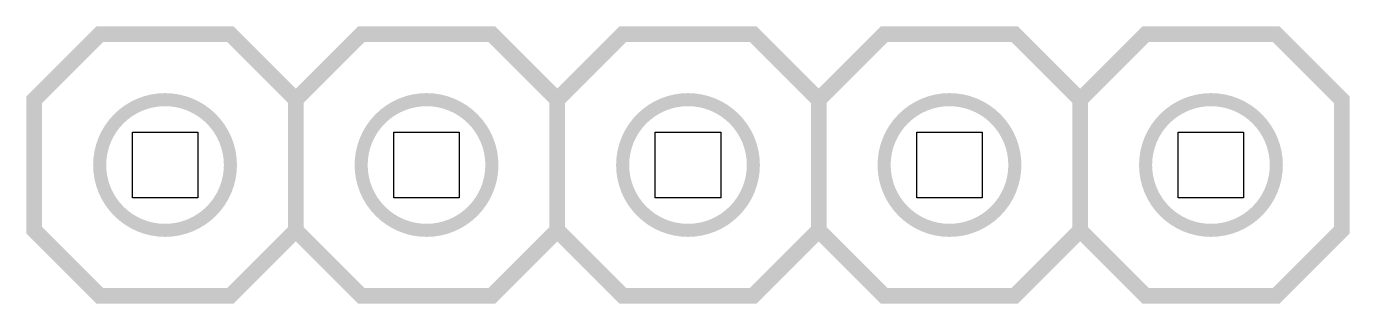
# Model space of a CAD drawing. Header units: inches. Extents: x -0.053 to 0.453, y -0.053 to 0.053.
import ezdxf

# ---------------------------------------------------------------- set-up
doc = ezdxf.new("R2010")
doc.units = ezdxf.units.IN
doc.header["$MEASUREMENT"] = 0
doc.layers.get('0').update_dxf_attribs({"linetype": 'CONTINUOUS'})
doc.layers.add('21', color=251, linetype='CONTINUOUS')

# ---------------------------------------------------------------- blocks, each defined once
blk = doc.blocks.new('Pin-Socket-Single')
at = {"linetype": 'ByBlock'}
for p, q in [((-0.0125, 0.0125), (0.0125, 0.0125)), ((-0.0125, -0.0125), (-0.0125, 0.0125)), ((0.0125, 0.0125), (0.0125, -0.0125)), ((0.0125, -0.0125), (-0.0125, -0.0125))]:
    blk.add_line(p, q, dxfattribs=at)
at = {"linetype": 'ByBlock', "const_width": 0.005}
blk.add_lwpolyline([(-0.025, 0, 1), (0.025, 0, 1)], format="xyb", close=True, dxfattribs=at)
at = {"layer": '21', "const_width": 0.006}
blk.add_lwpolyline([(-0.025, -0.05), (-0.05, -0.025), (-0.05, 0.025), (-0.025, 0.05), (0.025, 0.05), (0.05, 0.025), (0.05, -0.025), (0.025, -0.05)], close=True, dxfattribs=at)

msp = doc.modelspace()

# ---------------------------------------------------------------- block references
at = {"linetype": 'ByBlock'}
for p in [(0, 0), (0.1, 0), (0.2, 0), (0.3, 0), (0.4, 0)]:
    msp.add_blockref('Pin-Socket-Single', p, dxfattribs=at)

doc.saveas('drawing.dxf')
